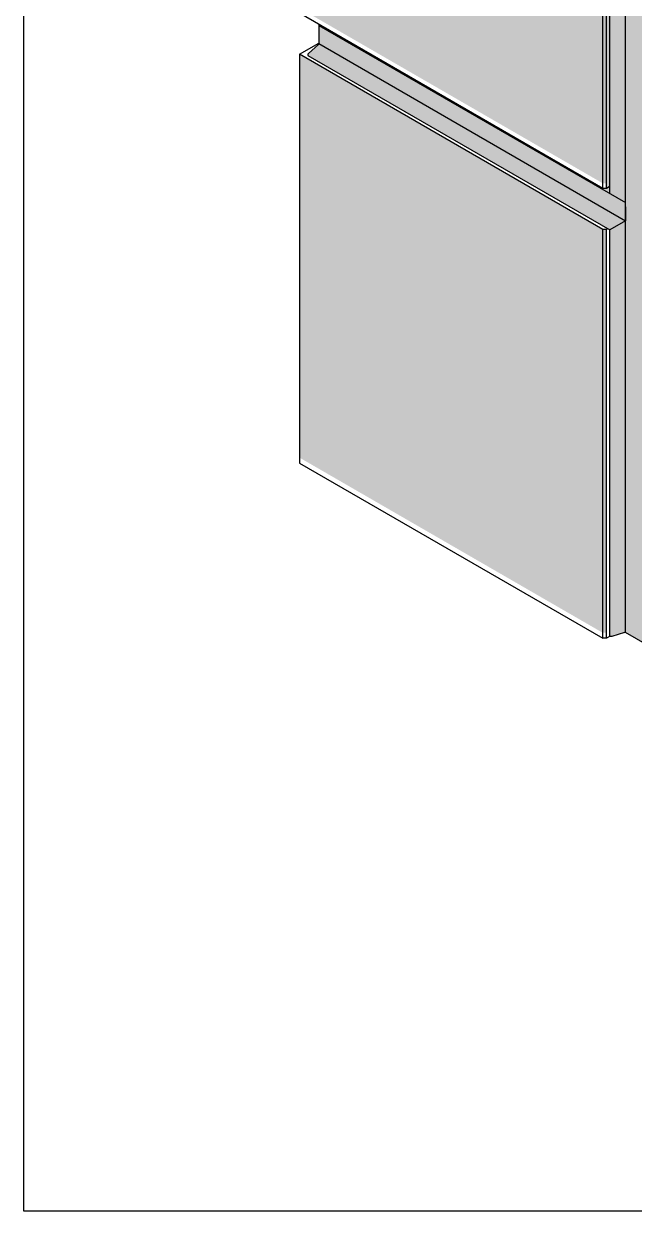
# Model space of a CAD drawing. Extents: x 0 to 1130, y -960 to 577.
# Drawn here: x 460 to 543.7, y 0 to 162.8 of the extents above; entities that cross this region are included whole.
import ezdxf

# ---------------------------------------------------------------- set-up
doc = ezdxf.new("R2010")
doc.units = 0
doc.header["$LTSCALE"] = 7.5
doc.header["$MEASUREMENT"] = 0
for name, color, linetype in [('FILL', 8, 'CONTINUOUS'), ('GOMMA', 3, 'CONTINUOUS'), ('MARCHIO', 7, 'CONTINUOUS'), ('TRATTEGGI', 140, 'CONTINUOUS')]:
    doc.layers.add(name, color=color, linetype=linetype)

msp = doc.modelspace()

# ---------------------------------------------------------------- hatches: boundary and pattern name
at = {"layer": 'FILL'}
for points in [[(539.9179, 190.4079), (539.3847, 190.4079), (497.8116, 214.4101), (497.8116, 164.9088), (539.3847, 140.9065), (539.9179, 140.9065)], [(539.9282, 134.5789), (539.395, 134.5789), (497.8219, 158.5812), (497.8219, 103.2928), (539.395, 79.2906), (539.9282, 79.2906)]]:
    msp.add_hatch(color=51, dxfattribs=at).paths.add_polyline_path(points)
h = msp.add_hatch(dxfattribs=at)
h.set_pattern_fill('DOTS', color=253, scale=6, style=0)
h.set_pattern_definition([(0, (204.34086, -6e-13), (0.1875, 0.375), [0, -0.375])])
edge = h.paths.add_edge_path()
edge.add_line((545.5251, 137.3614), (545.5251, 186.8628))
edge.add_line((545.5251, 186.8628), (545.5251, 187.1706))
edge.add_line((545.5251, 187.1706), (545.9406, 187.4105))
edge.add_ellipse((545.8747, 187.5126), major_axis=(-0.1887, 0), ratio=0.57735027, start_angle=-30.45627, end_angle=110.440823, ccw=False)
edge.add_line((545.7121, 187.5678), (546.688, 188.5761))
edge.add_line((546.688, 188.5761), (546.6704, 188.6554))
edge.add_line((546.6704, 188.6554), (542.5173, 191.0532))
edge.add_ellipse((542.4373, 191.007), major_axis=(0.1132, 0), ratio=0.57735027, start_angle=45, end_angle=120.45627)
edge.add_line((542.3799, 191.0633), (540.6336, 190.4999))
edge.add_ellipse((540.5379, 190.5938), major_axis=(-0.2363, 0.0207), ratio=0.39915314, start_angle=-3.294824, end_angle=115.870803, ccw=False)
edge.add_line((540.3025, 190.6199), (539.9266, 190.4029))
edge.add_line((539.9266, 190.4029), (539.9266, 140.1868))
edge.add_line((539.9266, 140.1868), (539.3934, 140.1868))
edge.add_line((539.3934, 140.1868), (500.4586, 162.6708))
edge.add_line((500.4586, 162.6708), (500.4586, 160.0005))
edge.add_ellipse((500.3785, 159.9981), major_axis=(0.0566, 0.098), ratio=0.57735027, start_angle=239.54373, end_angle=315, ccw=False)
edge.add_line((500.3986, 159.9203), (499.0375, 158.6896))
edge.add_ellipse((499.071, 158.5599), major_axis=(0.0943, 0.1634), ratio=0.57735027, start_angle=59.54373, end_angle=180)
edge.add_line((498.9767, 158.3964), (540.3493, 134.51))
edge.add_line((540.3493, 134.51), (540.3493, 78.8745))
edge.add_ellipse((540.538, 78.8745), major_axis=(0.1887, 0), ratio=0.57735027, start_angle=180, end_angle=300.45627)
edge.add_line((540.6336, 78.7806), (542.4275, 79.3594))
edge.add_ellipse((542.4373, 79.2877), major_axis=(-0.1132, 0), ratio=0.57735027, start_angle=225, end_angle=300.45627, ccw=False)
edge.add_line((542.5174, 79.3339), (545.5251, 77.5974))
edge.add_line((545.5251, 77.5974), (545.5251, 130.2812))
edge.add_line((545.5251, 130.2812), (545.7917, 130.743))
edge.add_line((545.7917, 130.743), (546.3328, 131.0554))
edge.add_line((546.3328, 131.0554), (587.8748, 107.0711))
edge.add_ellipse((587.9691, 107.2345), major_axis=(0.0943, 0.1634), ratio=0.57735027, start_angle=59.54373, end_angle=180, ccw=False)
edge.add_line((587.9356, 107.3643), (589.2967, 108.5949))
edge.add_ellipse((589.2766, 108.6728), major_axis=(0.0566, 0.098), ratio=0.57735027, start_angle=239.54373, end_angle=315)
edge.add_line((589.3567, 108.719), (589.3567, 113.5146))
edge.add_ellipse((589.2766, 113.4684), major_axis=(0.0566, 0.098), ratio=0.57735027, start_angle=-45, end_angle=30.45627)
edge.add_line((589.2967, 113.5694), (587.8993, 113.2193))
edge.add_line((587.8993, 113.2193), (587.6415, 113.3681))
edge.add_line((587.6415, 113.3681), (587.3621, 113.2068))
edge.add_line((587.3621, 113.2068), (587.0955, 113.3607))
edge.add_line((587.0955, 113.3607), (545.5251, 137.3614))

# ---------------------------------------------------------------- linework, layer by layer
at = {"layer": 'GOMMA', "extrusion": (5.55112e-17, 0.816497, 0.57735)}
for p, q in [((540.3493, 139.5156), (540.3493, 189.8843)), ((542.5173, 79.3339), (542.5173, 190.3437)), ((540.3493, 78.777), (540.3493, 134.51)), ((542.3799, 79.344), (540.6336, 78.7806)), ((545.5251, 77.5974), (542.5174, 79.3339))]:
    msp.add_line(p, q, dxfattribs=at)
at = {"layer": 'GOMMA', "extrusion": (0.707107, -0.408248, 0.57735)}
for p, q in [((500.4586, 162.6659), (500.4586, 160.0444)), ((500.4586, 162.5465), (542.5173, 138.2639)), ((500.3986, 159.9203), (499.0375, 158.6896)), ((500.4586, 160.0444), (542.5173, 135.7617)), ((498.9767, 158.3964), (540.3493, 134.51))]:
    msp.add_line(p, q, dxfattribs=at)
at = {"layer": 'GOMMA'}
for p, q in [((542.5173, 137.6573), (542.5173, 135.7617)), ((542.5173, 135.7617), (540.3493, 134.51))]:
    msp.add_line(p, q, dxfattribs=at)
for centre, major_axis, start_param, end_param in [((500.3785, 159.9981), (0.0566, 0.098), 4.1808268, 5.49778714), ((499.071, 158.5599), (0.0943, 0.1634), 1.03923414, 3.14159265)]:
    msp.add_ellipse(centre, major_axis=major_axis, ratio=0.57735027, start_param=start_param, end_param=end_param, dxfattribs=at)
at = {"layer": 'GOMMA', "extrusion": (-5.55112e-17, 1.66533e-16, -1)}
msp.add_ellipse((540.538, 78.8745), major_axis=(0.1887, 0), ratio=0.57735027, start_param=1.03923414, end_param=3.14159265, dxfattribs=at)
at = {"layer": 'GOMMA', "extrusion": (3.33848e-17, 1.66533e-16, -1)}
msp.add_ellipse((542.4373, 79.2877), major_axis=(-0.1132, 0), ratio=0.57735027, start_param=1.03923414, end_param=2.35619449, dxfattribs=at)
at = {"layer": 'MARCHIO'}
msp.add_lwpolyline([(460, 0), (460, 297), (670, 297), (670, 0)], close=True, dxfattribs=at)
at = {"layer": 'TRATTEGGI'}
for p, q in [((539.3934, 140.1868), (539.3934, 190.4029)), ((539.9266, 140.1868), (539.9266, 190.4029)), ((539.3934, 140.1868), (497.823, 164.1927)), ((497.823, 158.5789), (500.4586, 160.1006)), ((497.823, 158.5789), (497.823, 102.5338)), ((539.3934, 134.5782), (497.823, 158.5789)), ((539.9266, 140.1868), (539.3934, 140.1868)), ((540.2957, 140.3999), (539.9266, 140.1868)), ((539.3934, 78.5331), (539.3934, 134.5782)), ((539.9266, 134.5782), (539.3934, 134.5782)), ((540.0788, 134.6661), (539.9266, 134.5782)), ((539.9266, 78.533), (539.9266, 134.5782)), ((497.823, 102.5338), (539.3935, 78.533)), ((539.9266, 78.533), (539.3935, 78.533)), ((540.395, 78.8034), (539.9266, 78.533))]:
    msp.add_line(p, q, dxfattribs=at)

doc.saveas('drawing.dxf')
